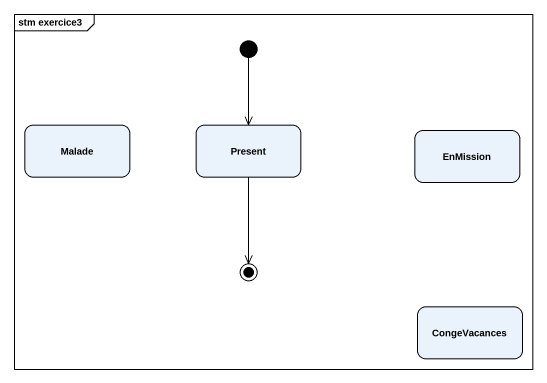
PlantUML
@startuml
mainframe stm exercice3
hide empty description
state Malade
state Present
state EnMission
state CongeVacances
[*] --> Present
Present --> [*]
@enduml
